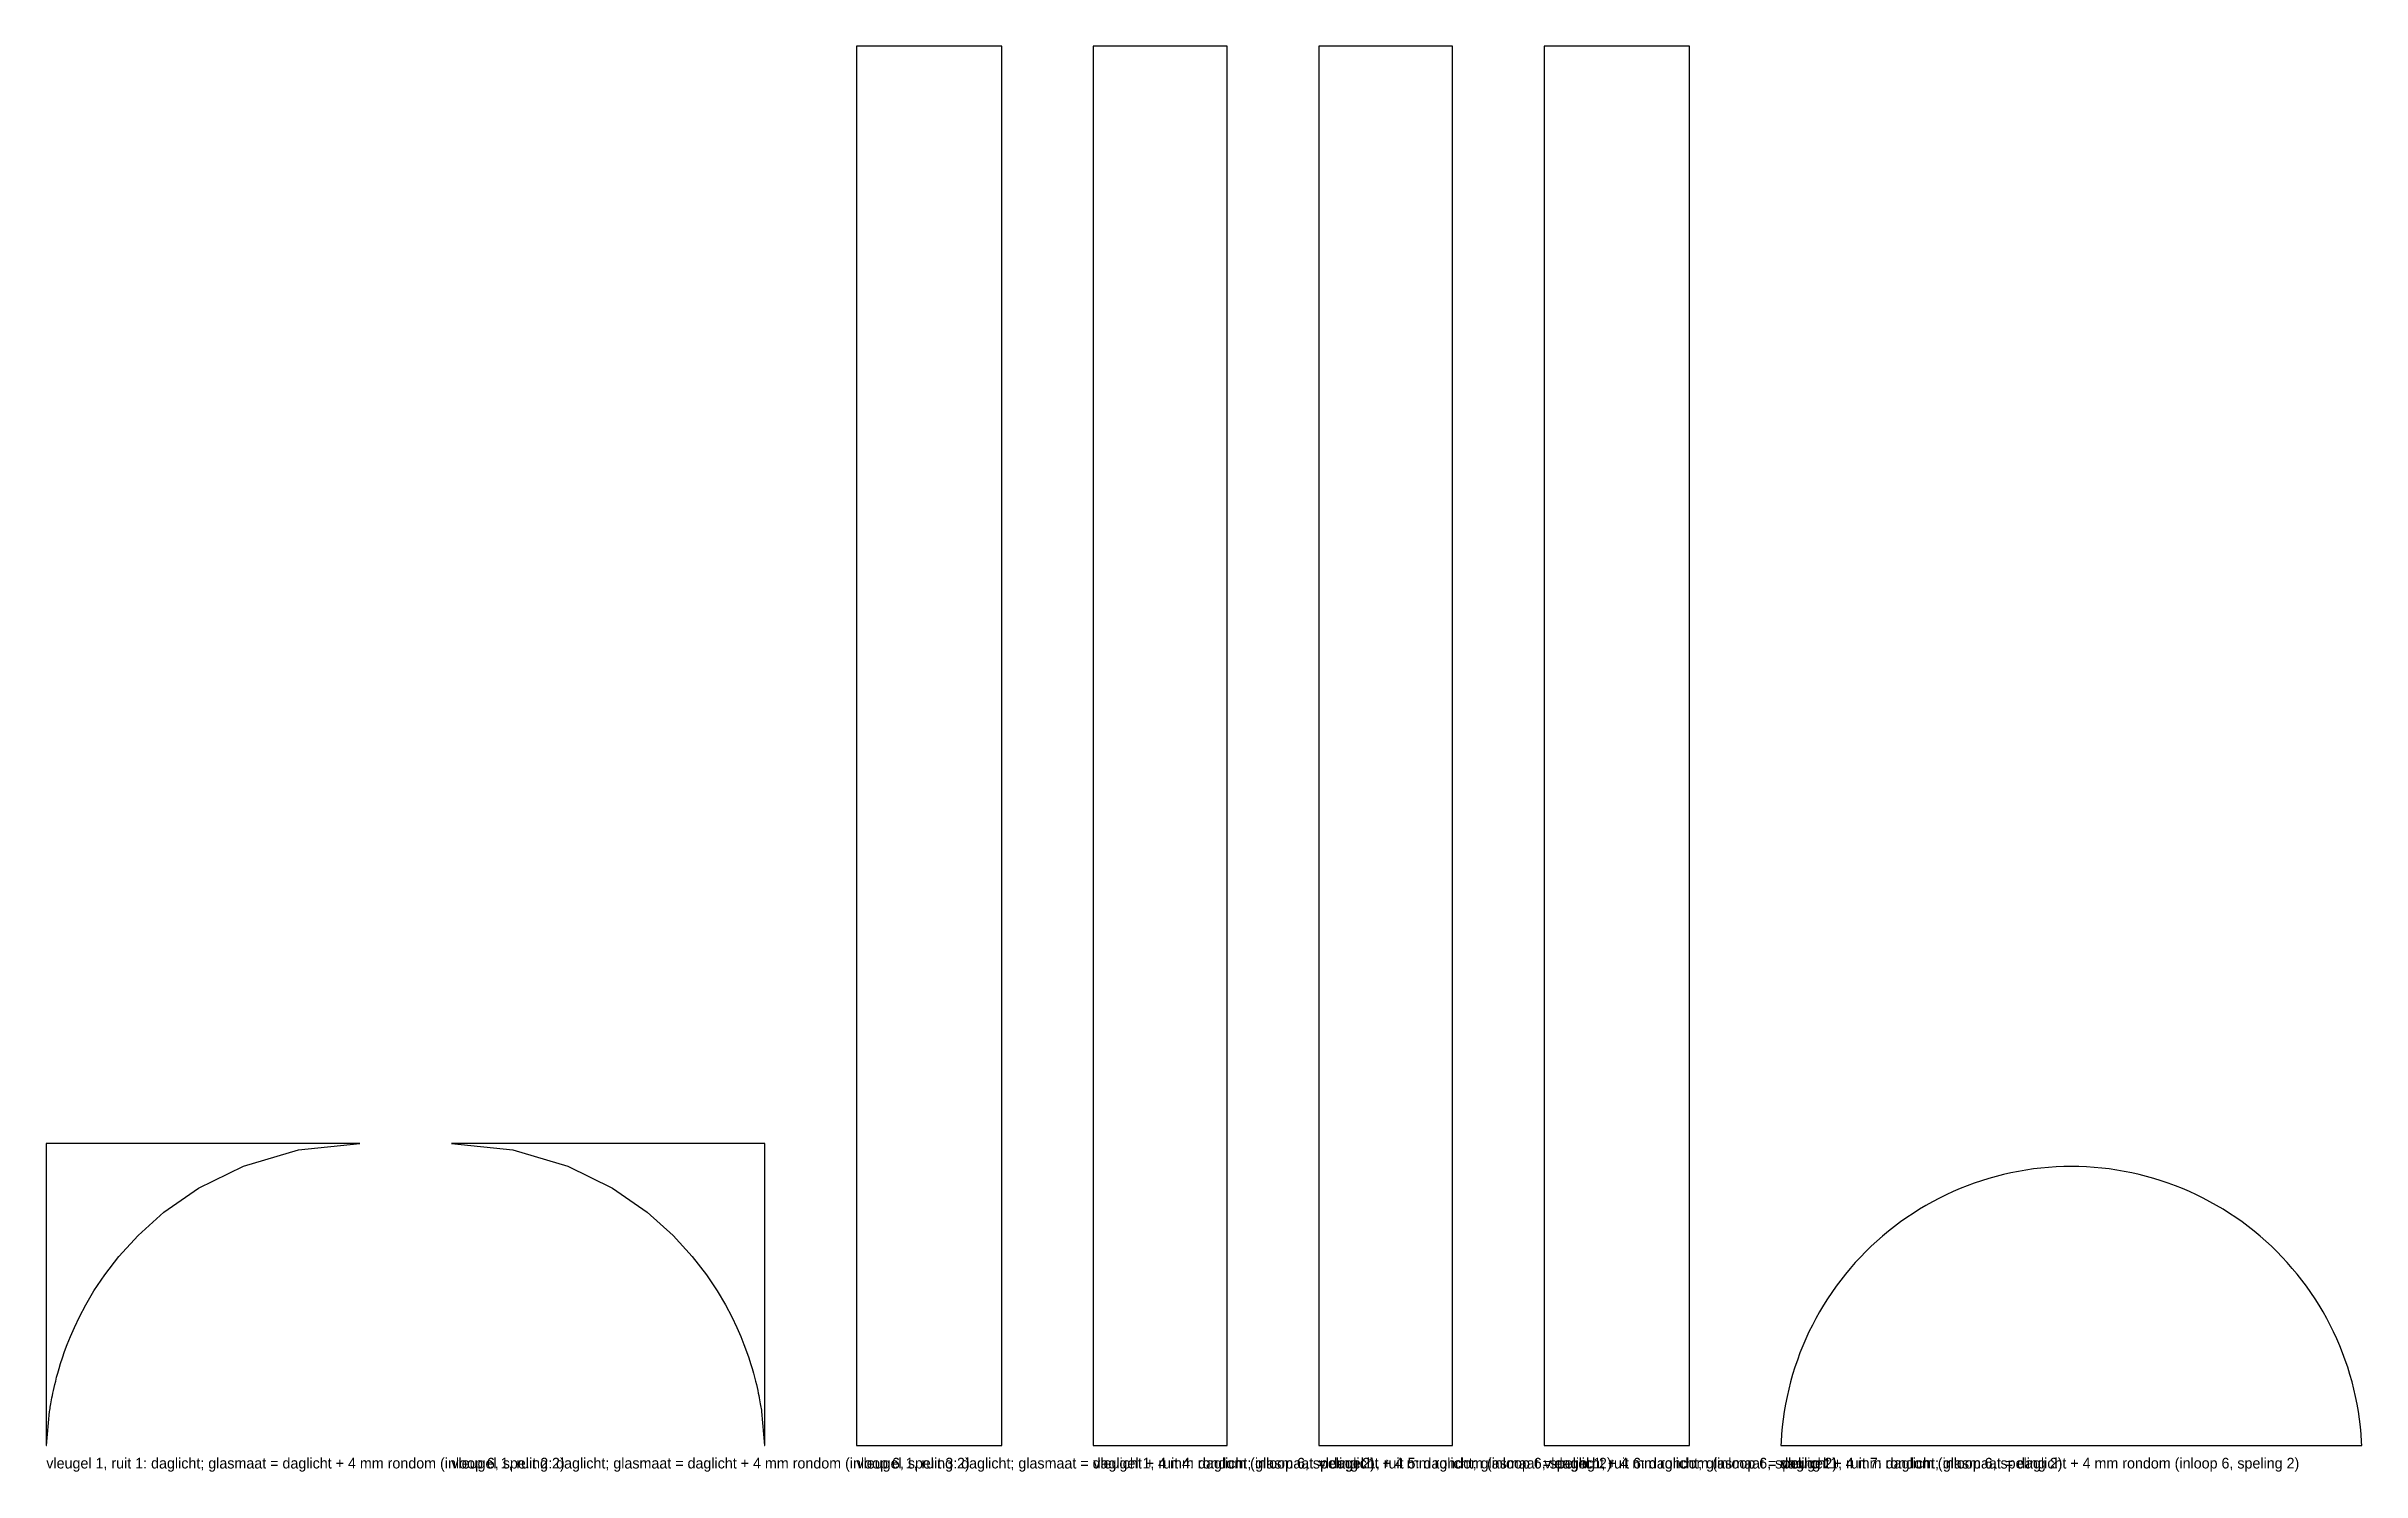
# Model space of a CAD drawing. Header units: millimetres. Extents: x 0 to 3035, y -34 to 1835.
import ezdxf

# ---------------------------------------------------------------- set-up
doc = ezdxf.new("R2010")
doc.units = ezdxf.units.MM

msp = doc.modelspace()

# ---------------------------------------------------------------- linework, layer by layer
at = {"layer": 'DAGLICHT'}
for p, q in [((1252.5, 1835), (1062, 1835)), ((1062, 1835), (1062, 0)), ((1252.5, 0), (1252.5, 1835)), ((1548, 1835), (1372.5, 1835)), ((1372.5, 1835), (1372.5, 0)), ((1548, 0), (1548, 1835)), ((1843.5, 1835), (1668, 1835)), ((1668, 1835), (1668, 0)), ((1843.5, 0), (1843.5, 1835)), ((2154, 1835), (1963.5, 1835)), ((1963.5, 1835), (1963.5, 0)), ((2154, 0), (2154, 1835)), ((411, 396), (0, 396)), ((0, 396), (0, 0)), ((330.3963, 388.0187), (411, 396)), ((531, 396), (611.6037, 388.0187)), ((942, 396), (531, 396)), ((942, 0), (942, 396)), ((199.5422, 337.4296), (258.3584, 366.6039)), ((258.3584, 366.6039), (330.3963, 388.0187)), ((611.6037, 388.0187), (683.6416, 366.6039)), ((683.6416, 366.6039), (742.4578, 337.4296)), ((2624.779, 364.8255), (2614.8466, 363.9128)), ((2634.7319, 365.4779), (2624.779, 364.8255)), ((2644.6985, 365.8694), (2634.7319, 365.4779)), ((2654.6719, 366), (2644.6985, 365.8694)), ((2664.6454, 365.8694), (2654.6719, 366)), ((2674.6119, 365.4779), (2664.6454, 365.8694)), ((2684.5649, 364.8255), (2674.6119, 365.4779)), ((2694.4973, 363.9128), (2684.5649, 364.8255)), ((154.2503, 305.9371), (199.5422, 337.4296)), ((742.4578, 337.4296), (787.7497, 305.9371)), ((2508.8696, 336.9981), (2499.7053, 333.0608)), ((2518.1338, 340.6941), (2508.8696, 336.9981)), ((2527.4915, 344.1464), (2518.1338, 340.6941)), ((2536.9365, 347.3525), (2527.4915, 344.1464)), ((2546.4621, 350.3103), (2536.9365, 347.3525)), ((2556.0619, 353.0177), (2546.4621, 350.3103)), ((2565.7293, 355.4729), (2556.0619, 353.0177)), ((2575.4576, 357.6742), (2565.7293, 355.4729)), ((2585.2402, 359.6201), (2575.4576, 357.6742)), ((2595.0704, 361.3093), (2585.2402, 359.6201)), ((2604.9415, 362.7405), (2595.0704, 361.3093)), ((2614.8466, 363.9128), (2604.9415, 362.7405)), ((2704.4024, 362.7405), (2694.4973, 363.9128)), ((2714.2735, 361.3093), (2704.4024, 362.7405)), ((2724.1037, 359.6201), (2714.2735, 361.3093)), ((2733.8863, 357.6742), (2724.1037, 359.6201)), ((2743.6146, 355.4729), (2733.8863, 357.6742)), ((2753.282, 353.0177), (2743.6146, 355.4729)), ((2762.8818, 350.3103), (2753.282, 353.0177)), ((2772.4074, 347.3525), (2762.8818, 350.3103)), ((2781.8524, 344.1464), (2772.4074, 347.3525)), ((2791.2101, 340.6941), (2781.8524, 344.1464)), ((2800.4743, 336.9981), (2791.2101, 340.6941)), ((2809.6386, 333.0608), (2800.4743, 336.9981)), ((120.3791, 275.6209), (154.2503, 305.9371)), ((787.7497, 305.9371), (821.6209, 275.6209)), ((2447.1645, 304.5335), (2438.8712, 298.9921)), ((2455.6, 309.8559), (2447.1645, 304.5335)), ((2464.1719, 314.9557), (2455.6, 309.8559)), ((2472.8745, 319.8293), (2464.1719, 314.9557)), ((2481.7016, 324.4735), (2472.8745, 319.8293)), ((2490.6472, 328.885), (2481.7016, 324.4735)), ((2499.7053, 333.0608), (2490.6472, 328.885)), ((2818.6967, 328.885), (2809.6386, 333.0608)), ((2827.6423, 324.4735), (2818.6967, 328.885)), ((2836.4694, 319.8293), (2827.6423, 324.4735)), ((2845.1719, 314.9557), (2836.4694, 319.8293)), ((2853.7439, 309.8559), (2845.1719, 314.9557)), ((2862.1794, 304.5335), (2853.7439, 309.8559)), ((2870.4727, 298.9921), (2862.1794, 304.5335)), ((95.2611, 248.1158), (120.3791, 275.6209)), ((821.6209, 275.6209), (846.7389, 248.1158)), ((2407.2322, 274.7147), (2399.7332, 268.1382)), ((2414.9009, 281.0926), (2407.2322, 274.7147)), ((2422.7338, 287.2676), (2414.9009, 281.0926)), ((2430.7258, 293.2355), (2422.7338, 287.2676)), ((2438.8712, 298.9921), (2430.7258, 293.2355)), ((2878.6181, 293.2355), (2870.4727, 298.9921)), ((2886.6101, 287.2676), (2878.6181, 293.2355)), ((2894.443, 281.0926), (2886.6101, 287.2676)), ((2902.1117, 274.7147), (2894.443, 281.0926)), ((2909.6107, 268.1382), (2902.1117, 274.7147)), ((76.5555, 223.8889), (95.2611, 248.1158)), ((846.7389, 248.1158), (865.4445, 223.8889)), ((2378.3043, 247.2631), (2371.5338, 239.9388)), ((2385.2643, 254.4077), (2378.3043, 247.2631)), ((2392.4089, 261.3676), (2385.2643, 254.4077)), ((2399.7332, 268.1382), (2392.4089, 261.3676)), ((2916.935, 261.3676), (2909.6107, 268.1382)), ((2924.0796, 254.4077), (2916.935, 261.3676)), ((2931.0396, 247.2631), (2924.0796, 254.4077)), ((2937.8101, 239.9388), (2931.0396, 247.2631)), ((62.4727, 202.8296), (76.5555, 223.8889)), ((865.4445, 223.8889), (879.5273, 202.8296)), ((2352.4043, 216.9381), (2346.4365, 208.9462)), ((2358.5793, 224.7711), (2352.4043, 216.9381)), ((2364.9573, 232.4397), (2358.5793, 224.7711)), ((2371.5338, 239.9388), (2364.9573, 232.4397)), ((2944.3866, 232.4397), (2937.8101, 239.9388)), ((2950.7646, 224.7711), (2944.3866, 232.4397)), ((2956.9396, 216.9381), (2950.7646, 224.7711)), ((2962.9074, 208.9462), (2956.9396, 216.9381)), ((43.3904, 168.8048), (51.7214, 184.5992)), ((51.7214, 184.5992), (62.4727, 202.8296)), ((879.5273, 202.8296), (890.2786, 184.5992)), ((890.2786, 184.5992), (898.6096, 168.8048)), ((2329.816, 184.072), (2324.7163, 175.5)), ((2335.1385, 192.5075), (2329.816, 184.072)), ((2340.6799, 200.8008), (2335.1385, 192.5075)), ((2346.4365, 208.9462), (2340.6799, 200.8008)), ((2968.664, 200.8008), (2962.9074, 208.9462)), ((2974.2054, 192.5075), (2968.664, 200.8008)), ((2979.5278, 184.072), (2974.2054, 192.5075)), ((2984.6276, 175.5), (2979.5278, 184.072)), ((31.6154, 143.0769), (36.8394, 155.073)), ((36.8394, 155.073), (43.3904, 168.8048)), ((898.6096, 168.8048), (905.1606, 155.073)), ((905.1606, 155.073), (910.3846, 143.0769)), ((2315.1985, 157.9704), (2310.787, 149.0247)), ((2319.8426, 166.7975), (2315.1985, 157.9704)), ((2324.7163, 175.5), (2319.8426, 166.7975)), ((2989.5013, 166.7975), (2984.6276, 175.5)), ((2994.1454, 157.9704), (2989.5013, 166.7975)), ((2998.5569, 149.0247), (2994.1454, 157.9704)), ((21.0912, 114.9696), (23.9441, 123.2343)), ((23.9441, 123.2343), (27.395, 132.5404)), ((27.395, 132.5404), (31.6154, 143.0769)), ((910.3846, 143.0769), (914.605, 132.5404)), ((914.605, 132.5404), (918.0559, 123.2343)), ((918.0559, 123.2343), (920.9088, 114.9696)), ((2298.9778, 121.5382), (2295.5255, 112.1804)), ((2302.6738, 130.8024), (2298.9778, 121.5382)), ((2306.6111, 139.9667), (2302.6738, 130.8024)), ((2310.787, 149.0247), (2306.6111, 139.9667)), ((3002.7328, 139.9667), (2998.5569, 149.0247)), ((3006.67, 130.8024), (3002.7328, 139.9667)), ((3010.3661, 121.5382), (3006.67, 130.8024)), ((3013.8184, 112.1804), (3010.3661, 121.5382)), ((13.5324, 89.5967), (14.9941, 95.0016)), ((14.9941, 95.0016), (16.7008, 100.9704)), ((16.7008, 100.9704), (18.7087, 107.591)), ((18.7087, 107.591), (21.0912, 114.9696)), ((920.9088, 114.9696), (923.2913, 107.591)), ((923.2913, 107.591), (925.2992, 100.9704)), ((925.2992, 100.9704), (927.0059, 95.0016)), ((927.0059, 95.0016), (928.4676, 89.5967)), ((2289.3616, 93.2098), (2286.6542, 83.6101)), ((2292.3194, 102.7355), (2289.3616, 93.2098)), ((2295.5255, 112.1804), (2292.3194, 102.7355)), ((3017.0245, 102.7355), (3013.8184, 112.1804)), ((3019.9823, 93.2098), (3017.0245, 102.7355)), ((3022.6897, 83.6101), (3019.9823, 93.2098)), ((6.8711, 59.8387), (7.3954, 62.6163)), ((7.3954, 62.6163), (7.9813, 65.6037)), ((7.9813, 65.6037), (8.639, 68.8252)), ((8.639, 68.8252), (9.3805, 72.3086)), ((9.3805, 72.3086), (10.2204, 76.0863)), ((10.2204, 76.0863), (11.1766, 80.196)), ((11.1766, 80.196), (12.2714, 84.6821)), ((12.2714, 84.6821), (13.5324, 89.5967)), ((928.4676, 89.5967), (929.7286, 84.6821)), ((929.7286, 84.6821), (930.8234, 80.196)), ((930.8234, 80.196), (931.7796, 76.0863)), ((931.7796, 76.0863), (932.6195, 72.3086)), ((932.6195, 72.3086), (933.361, 68.8252)), ((933.361, 68.8252), (934.0187, 65.6037)), ((934.0187, 65.6037), (934.6046, 62.6163)), ((934.6046, 62.6163), (935.1289, 59.8387)), ((2281.9977, 64.2144), (2280.0518, 54.4317)), ((2284.199, 73.9427), (2281.9977, 64.2144)), ((2286.6542, 83.6101), (2284.199, 73.9427)), ((3025.1449, 73.9427), (3022.6897, 83.6101)), ((3027.3462, 64.2144), (3025.1449, 73.9427)), ((3029.2921, 54.4317), (3027.3462, 64.2144)), ((0.2775, 0.1001), (4.3734, 44.798)), ((4.3734, 44.798), (4.6379, 46.57)), ((4.6379, 46.57), (4.9271, 48.4489)), ((4.9271, 48.4489), (5.2439, 50.4445)), ((5.2439, 50.4445), (5.5921, 52.568)), ((5.5921, 52.568), (5.9759, 54.8317)), ((5.9759, 54.8317), (6.4003, 57.25)), ((6.4003, 57.25), (6.8711, 59.8387)), ((935.1289, 59.8387), (935.5997, 57.25)), ((935.5997, 57.25), (936.0241, 54.8317)), ((936.0241, 54.8317), (936.4079, 52.568)), ((936.4079, 52.568), (936.7561, 50.4445)), ((936.7561, 50.4445), (937.0729, 48.4489)), ((937.0729, 48.4489), (937.3621, 46.57)), ((937.3621, 46.57), (937.6266, 44.798)), ((937.6266, 44.798), (941.7225, 0.1001)), ((2276.9315, 34.7305), (2275.7591, 24.8253)), ((2278.3627, 44.6015), (2276.9315, 34.7305)), ((2280.0518, 54.4317), (2278.3627, 44.6015)), ((3030.9812, 44.6015), (3029.2921, 54.4317)), ((3032.4124, 34.7305), (3030.9812, 44.6015)), ((3033.5848, 24.8253), (3032.4124, 34.7305)), ((0, 0), (0.2775, 0.1001)), ((941.7225, 0.1001), (942, 0)), ((1062, 0), (1252.5, 0)), ((1372.5, 0), (1548, 0)), ((1668, 0), (1843.5, 0)), ((1963.5, 0), (2154, 0)), ((2274.1941, 4.94), (2274, 0)), ((2274, 0), (3035.3439, 0)), ((2274.8464, 14.8929), (2274.1941, 4.94)), ((2275.7591, 24.8253), (2274.8464, 14.8929)), ((3034.4974, 14.8929), (3033.5848, 24.8253)), ((3035.1498, 4.94), (3034.4974, 14.8929)), ((3035.3439, 0), (3035.1498, 4.94))]:
    msp.add_line(p, q, dxfattribs=at)

# ---------------------------------------------------------------- texts
at = {"layer": 'TEKST'}
for s, p in [('vleugel 1, ruit 1: daglicht; glasmaat = daglicht + 4 mm rondom (inloop 6, speling 2)', (0, -30)), ('vleugel 1, ruit 2: daglicht; glasmaat = daglicht + 4 mm rondom (inloop 6, speling 2)', (531, -30)), ('vleugel 1, ruit 3: daglicht; glasmaat = daglicht + 4 mm rondom (inloop 6, speling 2)', (1062, -30)), ('vleugel 1, ruit 4: daglicht; glasmaat = daglicht + 4 mm rondom (inloop 6, speling 2)', (1372.5, -30)), ('vleugel 1, ruit 5: daglicht; glasmaat = daglicht + 4 mm rondom (inloop 6, speling 2)', (1668, -30)), ('vleugel 1, ruit 6: daglicht; glasmaat = daglicht + 4 mm rondom (inloop 6, speling 2)', (1963.5, -30)), ('vleugel 1, ruit 7: daglicht; glasmaat = daglicht + 4 mm rondom (inloop 6, speling 2)', (2274, -30))]:
    msp.add_text(s, height=14, dxfattribs=at).set_placement(p)

doc.saveas('drawing.dxf')
